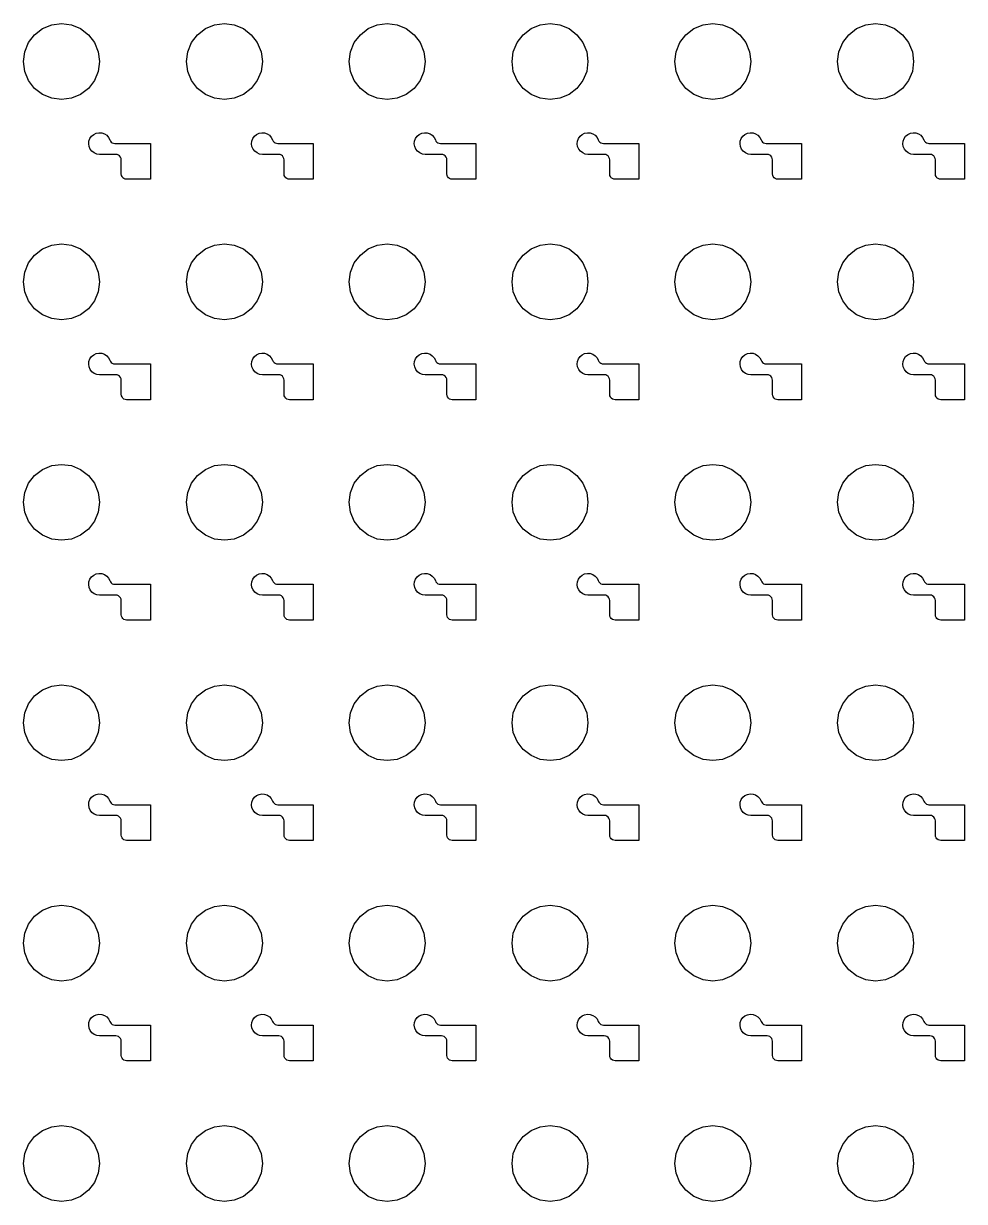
# Model space of a CAD drawing. Extents: x 11 to 212, y 11 to 212.
# Drawn here: x 122.26 to 132.46, y 97.89 to 110.65 of the extents above; entities that cross this region are included whole.
import ezdxf

# ---------------------------------------------------------------- set-up
doc = ezdxf.new("R2010")
doc.units = 0
doc.layers.add('C3', color=7, linetype='continuous')

msp = doc.modelspace()

# ---------------------------------------------------------------- linework, layer by layer
at = {"layer": 'C3'}
for points in [[(123.082, 110.241), (123.068, 110.135), (123.027, 110.035), (122.962, 109.95), (122.876, 109.885), (122.777, 109.843), (122.671, 109.829), (122.564, 109.843), (122.465, 109.885), (122.379, 109.95), (122.314, 110.035), (122.273, 110.135), (122.259, 110.241), (122.273, 110.348), (122.314, 110.447), (122.379, 110.532), (122.465, 110.598), (122.564, 110.639), (122.671, 110.653), (122.777, 110.639), (122.876, 110.598), (122.962, 110.532), (123.027, 110.447), (123.068, 110.348)], [(124.847, 110.241), (124.833, 110.135), (124.792, 110.035), (124.726, 109.95), (124.641, 109.885), (124.542, 109.843), (124.435, 109.829), (124.329, 109.843), (124.229, 109.885), (124.144, 109.95), (124.079, 110.035), (124.038, 110.135), (124.024, 110.241), (124.038, 110.348), (124.079, 110.447), (124.144, 110.532), (124.229, 110.598), (124.329, 110.639), (124.435, 110.653), (124.542, 110.639), (124.641, 110.598), (124.726, 110.532), (124.792, 110.447), (124.833, 110.348)], [(126.612, 110.241), (126.598, 110.135), (126.557, 110.035), (126.491, 109.95), (126.406, 109.885), (126.307, 109.843), (126.2, 109.829), (126.093, 109.843), (125.994, 109.885), (125.909, 109.95), (125.843, 110.035), (125.802, 110.135), (125.788, 110.241), (125.802, 110.348), (125.843, 110.447), (125.909, 110.532), (125.994, 110.598), (126.093, 110.639), (126.2, 110.653), (126.307, 110.639), (126.406, 110.598), (126.491, 110.532), (126.557, 110.447), (126.598, 110.348)], [(128.376, 110.241), (128.362, 110.135), (128.321, 110.035), (128.256, 109.95), (128.171, 109.885), (128.071, 109.843), (127.965, 109.829), (127.858, 109.843), (127.759, 109.885), (127.674, 109.95), (127.608, 110.035), (127.567, 110.135), (127.553, 110.241), (127.567, 110.348), (127.608, 110.447), (127.674, 110.532), (127.759, 110.598), (127.858, 110.639), (127.965, 110.653), (128.071, 110.639), (128.171, 110.598), (128.256, 110.532), (128.321, 110.447), (128.362, 110.348)], [(130.141, 110.241), (130.127, 110.135), (130.086, 110.035), (130.021, 109.95), (129.935, 109.885), (129.836, 109.843), (129.729, 109.829), (129.623, 109.843), (129.524, 109.885), (129.438, 109.95), (129.373, 110.035), (129.332, 110.135), (129.318, 110.241), (129.332, 110.348), (129.373, 110.447), (129.438, 110.532), (129.524, 110.598), (129.623, 110.639), (129.729, 110.653), (129.836, 110.639), (129.935, 110.598), (130.021, 110.532), (130.086, 110.447), (130.127, 110.348)], [(131.906, 110.241), (131.892, 110.135), (131.851, 110.035), (131.785, 109.95), (131.7, 109.885), (131.601, 109.843), (131.494, 109.829), (131.388, 109.843), (131.288, 109.885), (131.203, 109.95), (131.138, 110.035), (131.096, 110.135), (131.082, 110.241), (131.096, 110.348), (131.138, 110.447), (131.203, 110.532), (131.288, 110.598), (131.388, 110.639), (131.494, 110.653), (131.601, 110.639), (131.7, 110.598), (131.785, 110.532), (131.851, 110.447), (131.892, 110.348)], [(123.376, 108.965), (123.361, 108.967), (123.347, 108.973), (123.335, 108.982), (123.326, 108.994), (123.32, 109.008), (123.318, 109.024), (123.318, 109.176), (123.316, 109.192), (123.31, 109.206), (123.3, 109.218), (123.288, 109.227), (123.274, 109.233), (123.259, 109.235), (123.082, 109.235), (123.052, 109.239), (123.024, 109.251), (123, 109.269), (122.982, 109.292), (122.969, 109.32), (122.965, 109.35), (122.968, 109.38), (122.978, 109.408), (122.996, 109.433), (123.019, 109.452), (123.046, 109.465), (123.076, 109.47), (123.106, 109.468), (123.135, 109.458), (123.16, 109.442), (123.18, 109.419), (123.193, 109.392), (123.2, 109.379), (123.209, 109.368), (123.221, 109.36), (123.234, 109.355), (123.249, 109.353), (123.633, 109.353), (123.633, 108.965)], [(125.141, 108.965), (125.126, 108.967), (125.112, 108.973), (125.1, 108.982), (125.09, 108.994), (125.084, 109.008), (125.082, 109.024), (125.082, 109.176), (125.08, 109.192), (125.074, 109.206), (125.065, 109.218), (125.053, 109.227), (125.039, 109.233), (125.024, 109.235), (124.847, 109.235), (124.817, 109.239), (124.789, 109.251), (124.765, 109.269), (124.746, 109.292), (124.734, 109.32), (124.729, 109.35), (124.733, 109.38), (124.743, 109.408), (124.761, 109.433), (124.784, 109.452), (124.811, 109.465), (124.841, 109.47), (124.871, 109.468), (124.899, 109.458), (124.924, 109.442), (124.944, 109.419), (124.958, 109.392), (124.964, 109.379), (124.974, 109.368), (124.986, 109.36), (124.999, 109.355), (125.013, 109.353), (125.398, 109.353), (125.398, 108.965)], [(126.906, 108.965), (126.891, 108.967), (126.876, 108.973), (126.864, 108.982), (126.855, 108.994), (126.849, 109.008), (126.847, 109.024), (126.847, 109.176), (126.845, 109.192), (126.839, 109.206), (126.83, 109.218), (126.818, 109.227), (126.803, 109.233), (126.788, 109.235), (126.612, 109.235), (126.582, 109.239), (126.554, 109.251), (126.53, 109.269), (126.511, 109.292), (126.499, 109.32), (126.494, 109.35), (126.497, 109.38), (126.508, 109.408), (126.525, 109.433), (126.548, 109.452), (126.576, 109.465), (126.605, 109.47), (126.635, 109.468), (126.664, 109.458), (126.689, 109.442), (126.709, 109.419), (126.723, 109.392), (126.729, 109.379), (126.739, 109.368), (126.75, 109.36), (126.764, 109.355), (126.778, 109.353), (127.162, 109.353), (127.162, 108.965)], [(128.671, 108.965), (128.655, 108.967), (128.641, 108.973), (128.629, 108.982), (128.62, 108.994), (128.614, 109.008), (128.612, 109.024), (128.612, 109.176), (128.61, 109.192), (128.604, 109.206), (128.595, 109.218), (128.582, 109.227), (128.568, 109.233), (128.553, 109.235), (128.376, 109.235), (128.347, 109.239), (128.319, 109.251), (128.294, 109.269), (128.276, 109.292), (128.264, 109.32), (128.259, 109.35), (128.262, 109.38), (128.272, 109.408), (128.29, 109.433), (128.313, 109.452), (128.34, 109.465), (128.37, 109.47), (128.4, 109.468), (128.429, 109.458), (128.454, 109.442), (128.474, 109.419), (128.487, 109.392), (128.494, 109.379), (128.503, 109.368), (128.515, 109.36), (128.529, 109.355), (128.543, 109.353), (128.927, 109.353), (128.927, 108.965)], [(130.435, 108.965), (130.42, 108.967), (130.406, 108.973), (130.394, 108.982), (130.384, 108.994), (130.378, 109.008), (130.376, 109.024), (130.376, 109.176), (130.374, 109.192), (130.369, 109.206), (130.359, 109.218), (130.347, 109.227), (130.333, 109.233), (130.318, 109.235), (130.141, 109.235), (130.111, 109.239), (130.083, 109.251), (130.059, 109.269), (130.04, 109.292), (130.028, 109.32), (130.024, 109.35), (130.027, 109.38), (130.037, 109.408), (130.055, 109.433), (130.078, 109.452), (130.105, 109.465), (130.135, 109.47), (130.165, 109.468), (130.193, 109.458), (130.218, 109.442), (130.238, 109.419), (130.252, 109.392), (130.259, 109.379), (130.268, 109.368), (130.28, 109.36), (130.293, 109.355), (130.308, 109.353), (130.692, 109.353), (130.692, 108.965)], [(132.2, 108.965), (132.185, 108.967), (132.171, 108.973), (132.158, 108.982), (132.149, 108.994), (132.143, 109.008), (132.141, 109.024), (132.141, 109.176), (132.139, 109.192), (132.133, 109.206), (132.124, 109.218), (132.112, 109.227), (132.098, 109.233), (132.082, 109.235), (131.906, 109.235), (131.876, 109.239), (131.848, 109.251), (131.824, 109.269), (131.805, 109.292), (131.793, 109.32), (131.788, 109.35), (131.791, 109.38), (131.802, 109.408), (131.819, 109.433), (131.842, 109.452), (131.87, 109.465), (131.899, 109.47), (131.93, 109.468), (131.958, 109.458), (131.983, 109.442), (132.003, 109.419), (132.017, 109.392), (132.023, 109.379), (132.033, 109.368), (132.044, 109.36), (132.058, 109.355), (132.072, 109.353), (132.456, 109.353), (132.456, 108.965)], [(123.082, 107.853), (123.068, 107.746), (123.027, 107.647), (122.962, 107.562), (122.876, 107.496), (122.777, 107.455), (122.671, 107.441), (122.564, 107.455), (122.465, 107.496), (122.379, 107.562), (122.314, 107.647), (122.273, 107.746), (122.259, 107.853), (122.273, 107.96), (122.314, 108.059), (122.379, 108.144), (122.465, 108.21), (122.564, 108.251), (122.671, 108.265), (122.777, 108.251), (122.876, 108.21), (122.962, 108.144), (123.027, 108.059), (123.068, 107.96)], [(124.847, 107.853), (124.833, 107.746), (124.792, 107.647), (124.726, 107.562), (124.641, 107.496), (124.542, 107.455), (124.435, 107.441), (124.329, 107.455), (124.229, 107.496), (124.144, 107.562), (124.079, 107.647), (124.038, 107.746), (124.024, 107.853), (124.038, 107.96), (124.079, 108.059), (124.144, 108.144), (124.229, 108.21), (124.329, 108.251), (124.435, 108.265), (124.542, 108.251), (124.641, 108.21), (124.726, 108.144), (124.792, 108.059), (124.833, 107.96)], [(126.612, 107.853), (126.598, 107.746), (126.557, 107.647), (126.491, 107.562), (126.406, 107.496), (126.307, 107.455), (126.2, 107.441), (126.093, 107.455), (125.994, 107.496), (125.909, 107.562), (125.843, 107.647), (125.802, 107.746), (125.788, 107.853), (125.802, 107.96), (125.843, 108.059), (125.909, 108.144), (125.994, 108.21), (126.093, 108.251), (126.2, 108.265), (126.307, 108.251), (126.406, 108.21), (126.491, 108.144), (126.557, 108.059), (126.598, 107.96)], [(128.376, 107.853), (128.362, 107.746), (128.321, 107.647), (128.256, 107.562), (128.171, 107.496), (128.071, 107.455), (127.965, 107.441), (127.858, 107.455), (127.759, 107.496), (127.674, 107.562), (127.608, 107.647), (127.567, 107.746), (127.553, 107.853), (127.567, 107.96), (127.608, 108.059), (127.674, 108.144), (127.759, 108.21), (127.858, 108.251), (127.965, 108.265), (128.071, 108.251), (128.171, 108.21), (128.256, 108.144), (128.321, 108.059), (128.362, 107.96)], [(130.141, 107.853), (130.127, 107.746), (130.086, 107.647), (130.021, 107.562), (129.935, 107.496), (129.836, 107.455), (129.729, 107.441), (129.623, 107.455), (129.524, 107.496), (129.438, 107.562), (129.373, 107.647), (129.332, 107.746), (129.318, 107.853), (129.332, 107.96), (129.373, 108.059), (129.438, 108.144), (129.524, 108.21), (129.623, 108.251), (129.729, 108.265), (129.836, 108.251), (129.935, 108.21), (130.021, 108.144), (130.086, 108.059), (130.127, 107.96)], [(131.906, 107.853), (131.892, 107.746), (131.851, 107.647), (131.785, 107.562), (131.7, 107.496), (131.601, 107.455), (131.494, 107.441), (131.388, 107.455), (131.288, 107.496), (131.203, 107.562), (131.138, 107.647), (131.096, 107.746), (131.082, 107.853), (131.096, 107.96), (131.138, 108.059), (131.203, 108.144), (131.288, 108.21), (131.388, 108.251), (131.494, 108.265), (131.601, 108.251), (131.7, 108.21), (131.785, 108.144), (131.851, 108.059), (131.892, 107.96)], [(123.376, 106.576), (123.361, 106.578), (123.347, 106.584), (123.335, 106.594), (123.326, 106.606), (123.32, 106.62), (123.318, 106.635), (123.318, 106.788), (123.316, 106.803), (123.31, 106.818), (123.3, 106.83), (123.288, 106.839), (123.274, 106.845), (123.259, 106.847), (123.082, 106.847), (123.052, 106.851), (123.024, 106.862), (123, 106.88), (122.982, 106.904), (122.969, 106.932), (122.965, 106.961), (122.968, 106.991), (122.978, 107.02), (122.996, 107.044), (123.019, 107.064), (123.046, 107.077), (123.076, 107.082), (123.106, 107.08), (123.135, 107.07), (123.16, 107.053), (123.18, 107.031), (123.193, 107.004), (123.2, 106.991), (123.209, 106.98), (123.221, 106.972), (123.234, 106.966), (123.249, 106.965), (123.633, 106.965), (123.633, 106.576)], [(125.141, 106.576), (125.126, 106.578), (125.112, 106.584), (125.1, 106.594), (125.09, 106.606), (125.084, 106.62), (125.082, 106.635), (125.082, 106.788), (125.08, 106.803), (125.074, 106.818), (125.065, 106.83), (125.053, 106.839), (125.039, 106.845), (125.024, 106.847), (124.847, 106.847), (124.817, 106.851), (124.789, 106.862), (124.765, 106.88), (124.746, 106.904), (124.734, 106.932), (124.729, 106.961), (124.733, 106.991), (124.743, 107.02), (124.761, 107.044), (124.784, 107.064), (124.811, 107.077), (124.841, 107.082), (124.871, 107.08), (124.899, 107.07), (124.924, 107.053), (124.944, 107.031), (124.958, 107.004), (124.964, 106.991), (124.974, 106.98), (124.986, 106.972), (124.999, 106.966), (125.013, 106.965), (125.398, 106.965), (125.398, 106.576)], [(126.906, 106.576), (126.891, 106.578), (126.876, 106.584), (126.864, 106.594), (126.855, 106.606), (126.849, 106.62), (126.847, 106.635), (126.847, 106.788), (126.845, 106.803), (126.839, 106.818), (126.83, 106.83), (126.818, 106.839), (126.803, 106.845), (126.788, 106.847), (126.612, 106.847), (126.582, 106.851), (126.554, 106.862), (126.53, 106.88), (126.511, 106.904), (126.499, 106.932), (126.494, 106.961), (126.497, 106.991), (126.508, 107.02), (126.525, 107.044), (126.548, 107.064), (126.576, 107.077), (126.605, 107.082), (126.635, 107.08), (126.664, 107.07), (126.689, 107.053), (126.709, 107.031), (126.723, 107.004), (126.729, 106.991), (126.739, 106.98), (126.75, 106.972), (126.764, 106.966), (126.778, 106.965), (127.162, 106.965), (127.162, 106.576)], [(128.671, 106.576), (128.655, 106.578), (128.641, 106.584), (128.629, 106.594), (128.62, 106.606), (128.614, 106.62), (128.612, 106.635), (128.612, 106.788), (128.61, 106.803), (128.604, 106.818), (128.595, 106.83), (128.582, 106.839), (128.568, 106.845), (128.553, 106.847), (128.376, 106.847), (128.347, 106.851), (128.319, 106.862), (128.294, 106.88), (128.276, 106.904), (128.264, 106.932), (128.259, 106.961), (128.262, 106.991), (128.272, 107.02), (128.29, 107.044), (128.313, 107.064), (128.34, 107.077), (128.37, 107.082), (128.4, 107.08), (128.429, 107.07), (128.454, 107.053), (128.474, 107.031), (128.487, 107.004), (128.494, 106.991), (128.503, 106.98), (128.515, 106.972), (128.529, 106.966), (128.543, 106.965), (128.927, 106.965), (128.927, 106.576)], [(130.435, 106.576), (130.42, 106.578), (130.406, 106.584), (130.394, 106.594), (130.384, 106.606), (130.378, 106.62), (130.376, 106.635), (130.376, 106.788), (130.374, 106.803), (130.369, 106.818), (130.359, 106.83), (130.347, 106.839), (130.333, 106.845), (130.318, 106.847), (130.141, 106.847), (130.111, 106.851), (130.083, 106.862), (130.059, 106.88), (130.04, 106.904), (130.028, 106.932), (130.024, 106.961), (130.027, 106.991), (130.037, 107.02), (130.055, 107.044), (130.078, 107.064), (130.105, 107.077), (130.135, 107.082), (130.165, 107.08), (130.193, 107.07), (130.218, 107.053), (130.238, 107.031), (130.252, 107.004), (130.259, 106.991), (130.268, 106.98), (130.28, 106.972), (130.293, 106.966), (130.308, 106.965), (130.692, 106.965), (130.692, 106.576)], [(132.2, 106.576), (132.185, 106.578), (132.171, 106.584), (132.158, 106.594), (132.149, 106.606), (132.143, 106.62), (132.141, 106.635), (132.141, 106.788), (132.139, 106.803), (132.133, 106.818), (132.124, 106.83), (132.112, 106.839), (132.098, 106.845), (132.082, 106.847), (131.906, 106.847), (131.876, 106.851), (131.848, 106.862), (131.824, 106.88), (131.805, 106.904), (131.793, 106.932), (131.788, 106.961), (131.791, 106.991), (131.802, 107.02), (131.819, 107.044), (131.842, 107.064), (131.87, 107.077), (131.899, 107.082), (131.93, 107.08), (131.958, 107.07), (131.983, 107.053), (132.003, 107.031), (132.017, 107.004), (132.023, 106.991), (132.033, 106.98), (132.044, 106.972), (132.058, 106.966), (132.072, 106.965), (132.456, 106.965), (132.456, 106.576)], [(123.082, 105.465), (123.068, 105.358), (123.027, 105.259), (122.962, 105.174), (122.876, 105.108), (122.777, 105.067), (122.671, 105.053), (122.564, 105.067), (122.465, 105.108), (122.379, 105.174), (122.314, 105.259), (122.273, 105.358), (122.259, 105.465), (122.273, 105.571), (122.314, 105.671), (122.379, 105.756), (122.465, 105.821), (122.564, 105.862), (122.671, 105.876), (122.777, 105.862), (122.876, 105.821), (122.962, 105.756), (123.027, 105.671), (123.068, 105.571)], [(124.847, 105.465), (124.833, 105.358), (124.792, 105.259), (124.726, 105.174), (124.641, 105.108), (124.542, 105.067), (124.435, 105.053), (124.329, 105.067), (124.229, 105.108), (124.144, 105.174), (124.079, 105.259), (124.038, 105.358), (124.024, 105.465), (124.038, 105.571), (124.079, 105.671), (124.144, 105.756), (124.229, 105.821), (124.329, 105.862), (124.435, 105.876), (124.542, 105.862), (124.641, 105.821), (124.726, 105.756), (124.792, 105.671), (124.833, 105.571)], [(126.612, 105.465), (126.598, 105.358), (126.557, 105.259), (126.491, 105.174), (126.406, 105.108), (126.307, 105.067), (126.2, 105.053), (126.093, 105.067), (125.994, 105.108), (125.909, 105.174), (125.843, 105.259), (125.802, 105.358), (125.788, 105.465), (125.802, 105.571), (125.843, 105.671), (125.909, 105.756), (125.994, 105.821), (126.093, 105.862), (126.2, 105.876), (126.307, 105.862), (126.406, 105.821), (126.491, 105.756), (126.557, 105.671), (126.598, 105.571)], [(128.376, 105.465), (128.362, 105.358), (128.321, 105.259), (128.256, 105.174), (128.171, 105.108), (128.071, 105.067), (127.965, 105.053), (127.858, 105.067), (127.759, 105.108), (127.674, 105.174), (127.608, 105.259), (127.567, 105.358), (127.553, 105.465), (127.567, 105.571), (127.608, 105.671), (127.674, 105.756), (127.759, 105.821), (127.858, 105.862), (127.965, 105.876), (128.071, 105.862), (128.171, 105.821), (128.256, 105.756), (128.321, 105.671), (128.362, 105.571)], [(130.141, 105.465), (130.127, 105.358), (130.086, 105.259), (130.021, 105.174), (129.935, 105.108), (129.836, 105.067), (129.729, 105.053), (129.623, 105.067), (129.524, 105.108), (129.438, 105.174), (129.373, 105.259), (129.332, 105.358), (129.318, 105.465), (129.332, 105.571), (129.373, 105.671), (129.438, 105.756), (129.524, 105.821), (129.623, 105.862), (129.729, 105.876), (129.836, 105.862), (129.935, 105.821), (130.021, 105.756), (130.086, 105.671), (130.127, 105.571)], [(131.906, 105.465), (131.892, 105.358), (131.851, 105.259), (131.785, 105.174), (131.7, 105.108), (131.601, 105.067), (131.494, 105.053), (131.388, 105.067), (131.288, 105.108), (131.203, 105.174), (131.138, 105.259), (131.096, 105.358), (131.082, 105.465), (131.096, 105.571), (131.138, 105.671), (131.203, 105.756), (131.288, 105.821), (131.388, 105.862), (131.494, 105.876), (131.601, 105.862), (131.7, 105.821), (131.785, 105.756), (131.851, 105.671), (131.892, 105.571)], [(123.376, 104.188), (123.361, 104.19), (123.347, 104.196), (123.335, 104.205), (123.326, 104.218), (123.32, 104.232), (123.318, 104.247), (123.318, 104.4), (123.316, 104.415), (123.31, 104.429), (123.3, 104.442), (123.288, 104.451), (123.274, 104.457), (123.259, 104.459), (123.082, 104.459), (123.052, 104.463), (123.024, 104.474), (123, 104.492), (122.982, 104.516), (122.969, 104.543), (122.965, 104.573), (122.968, 104.603), (122.978, 104.632), (122.996, 104.656), (123.019, 104.676), (123.046, 104.688), (123.076, 104.694), (123.106, 104.692), (123.135, 104.682), (123.16, 104.665), (123.18, 104.643), (123.193, 104.616), (123.2, 104.603), (123.209, 104.592), (123.221, 104.583), (123.234, 104.578), (123.249, 104.576), (123.633, 104.576), (123.633, 104.188)], [(125.141, 104.188), (125.126, 104.19), (125.112, 104.196), (125.1, 104.205), (125.09, 104.218), (125.084, 104.232), (125.082, 104.247), (125.082, 104.4), (125.08, 104.415), (125.074, 104.429), (125.065, 104.442), (125.053, 104.451), (125.039, 104.457), (125.024, 104.459), (124.847, 104.459), (124.817, 104.463), (124.789, 104.474), (124.765, 104.492), (124.746, 104.516), (124.734, 104.543), (124.729, 104.573), (124.733, 104.603), (124.743, 104.632), (124.761, 104.656), (124.784, 104.676), (124.811, 104.688), (124.841, 104.694), (124.871, 104.692), (124.899, 104.682), (124.924, 104.665), (124.944, 104.643), (124.958, 104.616), (124.964, 104.603), (124.974, 104.592), (124.986, 104.583), (124.999, 104.578), (125.013, 104.576), (125.398, 104.576), (125.398, 104.188)], [(126.906, 104.188), (126.891, 104.19), (126.876, 104.196), (126.864, 104.205), (126.855, 104.218), (126.849, 104.232), (126.847, 104.247), (126.847, 104.4), (126.845, 104.415), (126.839, 104.429), (126.83, 104.442), (126.818, 104.451), (126.803, 104.457), (126.788, 104.459), (126.612, 104.459), (126.582, 104.463), (126.554, 104.474), (126.53, 104.492), (126.511, 104.516), (126.499, 104.543), (126.494, 104.573), (126.497, 104.603), (126.508, 104.632), (126.525, 104.656), (126.548, 104.676), (126.576, 104.688), (126.605, 104.694), (126.635, 104.692), (126.664, 104.682), (126.689, 104.665), (126.709, 104.643), (126.723, 104.616), (126.729, 104.603), (126.739, 104.592), (126.75, 104.583), (126.764, 104.578), (126.778, 104.576), (127.162, 104.576), (127.162, 104.188)], [(128.671, 104.188), (128.655, 104.19), (128.641, 104.196), (128.629, 104.205), (128.62, 104.218), (128.614, 104.232), (128.612, 104.247), (128.612, 104.4), (128.61, 104.415), (128.604, 104.429), (128.595, 104.442), (128.582, 104.451), (128.568, 104.457), (128.553, 104.459), (128.376, 104.459), (128.347, 104.463), (128.319, 104.474), (128.294, 104.492), (128.276, 104.516), (128.264, 104.543), (128.259, 104.573), (128.262, 104.603), (128.272, 104.632), (128.29, 104.656), (128.313, 104.676), (128.34, 104.688), (128.37, 104.694), (128.4, 104.692), (128.429, 104.682), (128.454, 104.665), (128.474, 104.643), (128.487, 104.616), (128.494, 104.603), (128.503, 104.592), (128.515, 104.583), (128.529, 104.578), (128.543, 104.576), (128.927, 104.576), (128.927, 104.188)], [(130.435, 104.188), (130.42, 104.19), (130.406, 104.196), (130.394, 104.205), (130.384, 104.218), (130.378, 104.232), (130.376, 104.247), (130.376, 104.4), (130.374, 104.415), (130.369, 104.429), (130.359, 104.442), (130.347, 104.451), (130.333, 104.457), (130.318, 104.459), (130.141, 104.459), (130.111, 104.463), (130.083, 104.474), (130.059, 104.492), (130.04, 104.516), (130.028, 104.543), (130.024, 104.573), (130.027, 104.603), (130.037, 104.632), (130.055, 104.656), (130.078, 104.676), (130.105, 104.688), (130.135, 104.694), (130.165, 104.692), (130.193, 104.682), (130.218, 104.665), (130.238, 104.643), (130.252, 104.616), (130.259, 104.603), (130.268, 104.592), (130.28, 104.583), (130.293, 104.578), (130.308, 104.576), (130.692, 104.576), (130.692, 104.188)], [(132.2, 104.188), (132.185, 104.19), (132.171, 104.196), (132.158, 104.205), (132.149, 104.218), (132.143, 104.232), (132.141, 104.247), (132.141, 104.4), (132.139, 104.415), (132.133, 104.429), (132.124, 104.442), (132.112, 104.451), (132.098, 104.457), (132.082, 104.459), (131.906, 104.459), (131.876, 104.463), (131.848, 104.474), (131.824, 104.492), (131.805, 104.516), (131.793, 104.543), (131.788, 104.573), (131.791, 104.603), (131.802, 104.632), (131.819, 104.656), (131.842, 104.676), (131.87, 104.688), (131.899, 104.694), (131.93, 104.692), (131.958, 104.682), (131.983, 104.665), (132.003, 104.643), (132.017, 104.616), (132.023, 104.603), (132.033, 104.592), (132.044, 104.583), (132.058, 104.578), (132.072, 104.576), (132.456, 104.576), (132.456, 104.188)], [(123.082, 103.076), (123.068, 102.97), (123.027, 102.871), (122.962, 102.785), (122.876, 102.72), (122.777, 102.679), (122.671, 102.665), (122.564, 102.679), (122.465, 102.72), (122.379, 102.785), (122.314, 102.871), (122.273, 102.97), (122.259, 103.076), (122.273, 103.183), (122.314, 103.282), (122.379, 103.368), (122.465, 103.433), (122.564, 103.474), (122.671, 103.488), (122.777, 103.474), (122.876, 103.433), (122.962, 103.368), (123.027, 103.282), (123.068, 103.183)], [(124.847, 103.076), (124.833, 102.97), (124.792, 102.871), (124.726, 102.785), (124.641, 102.72), (124.542, 102.679), (124.435, 102.665), (124.329, 102.679), (124.229, 102.72), (124.144, 102.785), (124.079, 102.871), (124.038, 102.97), (124.024, 103.076), (124.038, 103.183), (124.079, 103.282), (124.144, 103.368), (124.229, 103.433), (124.329, 103.474), (124.435, 103.488), (124.542, 103.474), (124.641, 103.433), (124.726, 103.368), (124.792, 103.282), (124.833, 103.183)], [(126.612, 103.076), (126.598, 102.97), (126.557, 102.871), (126.491, 102.785), (126.406, 102.72), (126.307, 102.679), (126.2, 102.665), (126.093, 102.679), (125.994, 102.72), (125.909, 102.785), (125.843, 102.871), (125.802, 102.97), (125.788, 103.076), (125.802, 103.183), (125.843, 103.282), (125.909, 103.368), (125.994, 103.433), (126.093, 103.474), (126.2, 103.488), (126.307, 103.474), (126.406, 103.433), (126.491, 103.368), (126.557, 103.282), (126.598, 103.183)], [(128.376, 103.076), (128.362, 102.97), (128.321, 102.871), (128.256, 102.785), (128.171, 102.72), (128.071, 102.679), (127.965, 102.665), (127.858, 102.679), (127.759, 102.72), (127.674, 102.785), (127.608, 102.871), (127.567, 102.97), (127.553, 103.076), (127.567, 103.183), (127.608, 103.282), (127.674, 103.368), (127.759, 103.433), (127.858, 103.474), (127.965, 103.488), (128.071, 103.474), (128.171, 103.433), (128.256, 103.368), (128.321, 103.282), (128.362, 103.183)], [(130.141, 103.076), (130.127, 102.97), (130.086, 102.871), (130.021, 102.785), (129.935, 102.72), (129.836, 102.679), (129.729, 102.665), (129.623, 102.679), (129.524, 102.72), (129.438, 102.785), (129.373, 102.871), (129.332, 102.97), (129.318, 103.076), (129.332, 103.183), (129.373, 103.282), (129.438, 103.368), (129.524, 103.433), (129.623, 103.474), (129.729, 103.488), (129.836, 103.474), (129.935, 103.433), (130.021, 103.368), (130.086, 103.282), (130.127, 103.183)], [(131.906, 103.076), (131.892, 102.97), (131.851, 102.871), (131.785, 102.785), (131.7, 102.72), (131.601, 102.679), (131.494, 102.665), (131.388, 102.679), (131.288, 102.72), (131.203, 102.785), (131.138, 102.871), (131.096, 102.97), (131.082, 103.076), (131.096, 103.183), (131.138, 103.282), (131.203, 103.368), (131.288, 103.433), (131.388, 103.474), (131.494, 103.488), (131.601, 103.474), (131.7, 103.433), (131.785, 103.368), (131.851, 103.282), (131.892, 103.183)], [(123.376, 101.8), (123.361, 101.802), (123.347, 101.808), (123.335, 101.817), (123.326, 101.829), (123.32, 101.844), (123.318, 101.859), (123.318, 102.012), (123.316, 102.027), (123.31, 102.041), (123.3, 102.053), (123.288, 102.063), (123.274, 102.069), (123.259, 102.071), (123.082, 102.071), (123.052, 102.074), (123.024, 102.086), (123, 102.104), (122.982, 102.128), (122.969, 102.155), (122.965, 102.185), (122.968, 102.215), (122.978, 102.243), (122.996, 102.268), (123.019, 102.287), (123.046, 102.3), (123.076, 102.306), (123.106, 102.303), (123.135, 102.294), (123.16, 102.277), (123.18, 102.254), (123.193, 102.227), (123.2, 102.215), (123.209, 102.204), (123.221, 102.195), (123.234, 102.19), (123.249, 102.188), (123.633, 102.188), (123.633, 101.8)], [(125.141, 101.8), (125.126, 101.802), (125.112, 101.808), (125.1, 101.817), (125.09, 101.829), (125.084, 101.844), (125.082, 101.859), (125.082, 102.012), (125.08, 102.027), (125.074, 102.041), (125.065, 102.053), (125.053, 102.063), (125.039, 102.069), (125.024, 102.071), (124.847, 102.071), (124.817, 102.074), (124.789, 102.086), (124.765, 102.104), (124.746, 102.128), (124.734, 102.155), (124.729, 102.185), (124.733, 102.215), (124.743, 102.243), (124.761, 102.268), (124.784, 102.287), (124.811, 102.3), (124.841, 102.306), (124.871, 102.303), (124.899, 102.294), (124.924, 102.277), (124.944, 102.254), (124.958, 102.227), (124.964, 102.215), (124.974, 102.204), (124.986, 102.195), (124.999, 102.19), (125.013, 102.188), (125.398, 102.188), (125.398, 101.8)], [(126.906, 101.8), (126.891, 101.802), (126.876, 101.808), (126.864, 101.817), (126.855, 101.829), (126.849, 101.844), (126.847, 101.859), (126.847, 102.012), (126.845, 102.027), (126.839, 102.041), (126.83, 102.053), (126.818, 102.063), (126.803, 102.069), (126.788, 102.071), (126.612, 102.071), (126.582, 102.074), (126.554, 102.086), (126.53, 102.104), (126.511, 102.128), (126.499, 102.155), (126.494, 102.185), (126.497, 102.215), (126.508, 102.243), (126.525, 102.268), (126.548, 102.287), (126.576, 102.3), (126.605, 102.306), (126.635, 102.303), (126.664, 102.294), (126.689, 102.277), (126.709, 102.254), (126.723, 102.227), (126.729, 102.215), (126.739, 102.204), (126.75, 102.195), (126.764, 102.19), (126.778, 102.188), (127.162, 102.188), (127.162, 101.8)], [(128.671, 101.8), (128.655, 101.802), (128.641, 101.808), (128.629, 101.817), (128.62, 101.829), (128.614, 101.844), (128.612, 101.859), (128.612, 102.012), (128.61, 102.027), (128.604, 102.041), (128.595, 102.053), (128.582, 102.063), (128.568, 102.069), (128.553, 102.071), (128.376, 102.071), (128.347, 102.074), (128.319, 102.086), (128.294, 102.104), (128.276, 102.128), (128.264, 102.155), (128.259, 102.185), (128.262, 102.215), (128.272, 102.243), (128.29, 102.268), (128.313, 102.287), (128.34, 102.3), (128.37, 102.306), (128.4, 102.303), (128.429, 102.294), (128.454, 102.277), (128.474, 102.254), (128.487, 102.227), (128.494, 102.215), (128.503, 102.204), (128.515, 102.195), (128.529, 102.19), (128.543, 102.188), (128.927, 102.188), (128.927, 101.8)], [(130.435, 101.8), (130.42, 101.802), (130.406, 101.808), (130.394, 101.817), (130.384, 101.829), (130.378, 101.844), (130.376, 101.859), (130.376, 102.012), (130.374, 102.027), (130.369, 102.041), (130.359, 102.053), (130.347, 102.063), (130.333, 102.069), (130.318, 102.071), (130.141, 102.071), (130.111, 102.074), (130.083, 102.086), (130.059, 102.104), (130.04, 102.128), (130.028, 102.155), (130.024, 102.185), (130.027, 102.215), (130.037, 102.243), (130.055, 102.268), (130.078, 102.287), (130.105, 102.3), (130.135, 102.306), (130.165, 102.303), (130.193, 102.294), (130.218, 102.277), (130.238, 102.254), (130.252, 102.227), (130.259, 102.215), (130.268, 102.204), (130.28, 102.195), (130.293, 102.19), (130.308, 102.188), (130.692, 102.188), (130.692, 101.8)], [(132.2, 101.8), (132.185, 101.802), (132.171, 101.808), (132.158, 101.817), (132.149, 101.829), (132.143, 101.844), (132.141, 101.859), (132.141, 102.012), (132.139, 102.027), (132.133, 102.041), (132.124, 102.053), (132.112, 102.063), (132.098, 102.069), (132.082, 102.071), (131.906, 102.071), (131.876, 102.074), (131.848, 102.086), (131.824, 102.104), (131.805, 102.128), (131.793, 102.155), (131.788, 102.185), (131.791, 102.215), (131.802, 102.243), (131.819, 102.268), (131.842, 102.287), (131.87, 102.3), (131.899, 102.306), (131.93, 102.303), (131.958, 102.294), (131.983, 102.277), (132.003, 102.254), (132.017, 102.227), (132.023, 102.215), (132.033, 102.204), (132.044, 102.195), (132.058, 102.19), (132.072, 102.188), (132.456, 102.188), (132.456, 101.8)], [(123.082, 100.688), (123.068, 100.582), (123.027, 100.482), (122.962, 100.397), (122.876, 100.332), (122.777, 100.291), (122.671, 100.276), (122.564, 100.291), (122.465, 100.332), (122.379, 100.397), (122.314, 100.482), (122.273, 100.582), (122.259, 100.688), (122.273, 100.795), (122.314, 100.894), (122.379, 100.979), (122.465, 101.045), (122.564, 101.086), (122.671, 101.1), (122.777, 101.086), (122.876, 101.045), (122.962, 100.979), (123.027, 100.894), (123.068, 100.795)], [(124.847, 100.688), (124.833, 100.582), (124.792, 100.482), (124.726, 100.397), (124.641, 100.332), (124.542, 100.291), (124.435, 100.276), (124.329, 100.291), (124.229, 100.332), (124.144, 100.397), (124.079, 100.482), (124.038, 100.582), (124.024, 100.688), (124.038, 100.795), (124.079, 100.894), (124.144, 100.979), (124.229, 101.045), (124.329, 101.086), (124.435, 101.1), (124.542, 101.086), (124.641, 101.045), (124.726, 100.979), (124.792, 100.894), (124.833, 100.795)], [(126.612, 100.688), (126.598, 100.582), (126.557, 100.482), (126.491, 100.397), (126.406, 100.332), (126.307, 100.291), (126.2, 100.276), (126.093, 100.291), (125.994, 100.332), (125.909, 100.397), (125.843, 100.482), (125.802, 100.582), (125.788, 100.688), (125.802, 100.795), (125.843, 100.894), (125.909, 100.979), (125.994, 101.045), (126.093, 101.086), (126.2, 101.1), (126.307, 101.086), (126.406, 101.045), (126.491, 100.979), (126.557, 100.894), (126.598, 100.795)], [(128.376, 100.688), (128.362, 100.582), (128.321, 100.482), (128.256, 100.397), (128.171, 100.332), (128.071, 100.291), (127.965, 100.276), (127.858, 100.291), (127.759, 100.332), (127.674, 100.397), (127.608, 100.482), (127.567, 100.582), (127.553, 100.688), (127.567, 100.795), (127.608, 100.894), (127.674, 100.979), (127.759, 101.045), (127.858, 101.086), (127.965, 101.1), (128.071, 101.086), (128.171, 101.045), (128.256, 100.979), (128.321, 100.894), (128.362, 100.795)], [(130.141, 100.688), (130.127, 100.582), (130.086, 100.482), (130.021, 100.397), (129.935, 100.332), (129.836, 100.291), (129.729, 100.276), (129.623, 100.291), (129.524, 100.332), (129.438, 100.397), (129.373, 100.482), (129.332, 100.582), (129.318, 100.688), (129.332, 100.795), (129.373, 100.894), (129.438, 100.979), (129.524, 101.045), (129.623, 101.086), (129.729, 101.1), (129.836, 101.086), (129.935, 101.045), (130.021, 100.979), (130.086, 100.894), (130.127, 100.795)], [(131.906, 100.688), (131.892, 100.582), (131.851, 100.482), (131.785, 100.397), (131.7, 100.332), (131.601, 100.291), (131.494, 100.276), (131.388, 100.291), (131.288, 100.332), (131.203, 100.397), (131.138, 100.482), (131.096, 100.582), (131.082, 100.688), (131.096, 100.795), (131.138, 100.894), (131.203, 100.979), (131.288, 101.045), (131.388, 101.086), (131.494, 101.1), (131.601, 101.086), (131.7, 101.045), (131.785, 100.979), (131.851, 100.894), (131.892, 100.795)], [(123.376, 99.412), (123.361, 99.414), (123.347, 99.42), (123.335, 99.429), (123.326, 99.441), (123.32, 99.455), (123.318, 99.471), (123.318, 99.624), (123.316, 99.639), (123.31, 99.653), (123.3, 99.665), (123.288, 99.674), (123.274, 99.68), (123.259, 99.682), (123.082, 99.682), (123.052, 99.686), (123.024, 99.698), (123, 99.716), (122.982, 99.739), (122.969, 99.767), (122.965, 99.797), (122.968, 99.827), (122.978, 99.855), (122.996, 99.88), (123.019, 99.899), (123.046, 99.912), (123.076, 99.917), (123.106, 99.915), (123.135, 99.905), (123.16, 99.889), (123.18, 99.866), (123.193, 99.839), (123.2, 99.826), (123.209, 99.815), (123.221, 99.807), (123.234, 99.802), (123.249, 99.8), (123.633, 99.8), (123.633, 99.412)], [(125.141, 99.412), (125.126, 99.414), (125.112, 99.42), (125.1, 99.429), (125.09, 99.441), (125.084, 99.455), (125.082, 99.471), (125.082, 99.624), (125.08, 99.639), (125.074, 99.653), (125.065, 99.665), (125.053, 99.674), (125.039, 99.68), (125.024, 99.682), (124.847, 99.682), (124.817, 99.686), (124.789, 99.698), (124.765, 99.716), (124.746, 99.739), (124.734, 99.767), (124.729, 99.797), (124.733, 99.827), (124.743, 99.855), (124.761, 99.88), (124.784, 99.899), (124.811, 99.912), (124.841, 99.917), (124.871, 99.915), (124.899, 99.905), (124.924, 99.889), (124.944, 99.866), (124.958, 99.839), (124.964, 99.826), (124.974, 99.815), (124.986, 99.807), (124.999, 99.802), (125.013, 99.8), (125.398, 99.8), (125.398, 99.412)], [(126.906, 99.412), (126.891, 99.414), (126.876, 99.42), (126.864, 99.429), (126.855, 99.441), (126.849, 99.455), (126.847, 99.471), (126.847, 99.624), (126.845, 99.639), (126.839, 99.653), (126.83, 99.665), (126.818, 99.674), (126.803, 99.68), (126.788, 99.682), (126.612, 99.682), (126.582, 99.686), (126.554, 99.698), (126.53, 99.716), (126.511, 99.739), (126.499, 99.767), (126.494, 99.797), (126.497, 99.827), (126.508, 99.855), (126.525, 99.88), (126.548, 99.899), (126.576, 99.912), (126.605, 99.917), (126.635, 99.915), (126.664, 99.905), (126.689, 99.889), (126.709, 99.866), (126.723, 99.839), (126.729, 99.826), (126.739, 99.815), (126.75, 99.807), (126.764, 99.802), (126.778, 99.8), (127.162, 99.8), (127.162, 99.412)], [(128.671, 99.412), (128.655, 99.414), (128.641, 99.42), (128.629, 99.429), (128.62, 99.441), (128.614, 99.455), (128.612, 99.471), (128.612, 99.624), (128.61, 99.639), (128.604, 99.653), (128.595, 99.665), (128.582, 99.674), (128.568, 99.68), (128.553, 99.682), (128.376, 99.682), (128.347, 99.686), (128.319, 99.698), (128.294, 99.716), (128.276, 99.739), (128.264, 99.767), (128.259, 99.797), (128.262, 99.827), (128.272, 99.855), (128.29, 99.88), (128.313, 99.899), (128.34, 99.912), (128.37, 99.917), (128.4, 99.915), (128.429, 99.905), (128.454, 99.889), (128.474, 99.866), (128.487, 99.839), (128.494, 99.826), (128.503, 99.815), (128.515, 99.807), (128.529, 99.802), (128.543, 99.8), (128.927, 99.8), (128.927, 99.412)], [(130.435, 99.412), (130.42, 99.414), (130.406, 99.42), (130.394, 99.429), (130.384, 99.441), (130.378, 99.455), (130.376, 99.471), (130.376, 99.624), (130.374, 99.639), (130.369, 99.653), (130.359, 99.665), (130.347, 99.674), (130.333, 99.68), (130.318, 99.682), (130.141, 99.682), (130.111, 99.686), (130.083, 99.698), (130.059, 99.716), (130.04, 99.739), (130.028, 99.767), (130.024, 99.797), (130.027, 99.827), (130.037, 99.855), (130.055, 99.88), (130.078, 99.899), (130.105, 99.912), (130.135, 99.917), (130.165, 99.915), (130.193, 99.905), (130.218, 99.889), (130.238, 99.866), (130.252, 99.839), (130.259, 99.826), (130.268, 99.815), (130.28, 99.807), (130.293, 99.802), (130.308, 99.8), (130.692, 99.8), (130.692, 99.412)], [(132.2, 99.412), (132.185, 99.414), (132.171, 99.42), (132.158, 99.429), (132.149, 99.441), (132.143, 99.455), (132.141, 99.471), (132.141, 99.624), (132.139, 99.639), (132.133, 99.653), (132.124, 99.665), (132.112, 99.674), (132.098, 99.68), (132.082, 99.682), (131.906, 99.682), (131.876, 99.686), (131.848, 99.698), (131.824, 99.716), (131.805, 99.739), (131.793, 99.767), (131.788, 99.797), (131.791, 99.827), (131.802, 99.855), (131.819, 99.88), (131.842, 99.899), (131.87, 99.912), (131.899, 99.917), (131.93, 99.915), (131.958, 99.905), (131.983, 99.889), (132.003, 99.866), (132.017, 99.839), (132.023, 99.826), (132.033, 99.815), (132.044, 99.807), (132.058, 99.802), (132.072, 99.8), (132.456, 99.8), (132.456, 99.412)], [(123.082, 98.3), (123.068, 98.193), (123.027, 98.094), (122.962, 98.009), (122.876, 97.943), (122.777, 97.902), (122.671, 97.888), (122.564, 97.902), (122.465, 97.943), (122.379, 98.009), (122.314, 98.094), (122.273, 98.193), (122.259, 98.3), (122.273, 98.407), (122.314, 98.506), (122.379, 98.591), (122.465, 98.657), (122.564, 98.698), (122.671, 98.712), (122.777, 98.698), (122.876, 98.657), (122.962, 98.591), (123.027, 98.506), (123.068, 98.407)], [(124.847, 98.3), (124.833, 98.193), (124.792, 98.094), (124.726, 98.009), (124.641, 97.943), (124.542, 97.902), (124.435, 97.888), (124.329, 97.902), (124.229, 97.943), (124.144, 98.009), (124.079, 98.094), (124.038, 98.193), (124.024, 98.3), (124.038, 98.407), (124.079, 98.506), (124.144, 98.591), (124.229, 98.657), (124.329, 98.698), (124.435, 98.712), (124.542, 98.698), (124.641, 98.657), (124.726, 98.591), (124.792, 98.506), (124.833, 98.407)], [(126.612, 98.3), (126.598, 98.193), (126.557, 98.094), (126.491, 98.009), (126.406, 97.943), (126.307, 97.902), (126.2, 97.888), (126.093, 97.902), (125.994, 97.943), (125.909, 98.009), (125.843, 98.094), (125.802, 98.193), (125.788, 98.3), (125.802, 98.407), (125.843, 98.506), (125.909, 98.591), (125.994, 98.657), (126.093, 98.698), (126.2, 98.712), (126.307, 98.698), (126.406, 98.657), (126.491, 98.591), (126.557, 98.506), (126.598, 98.407)], [(128.376, 98.3), (128.362, 98.193), (128.321, 98.094), (128.256, 98.009), (128.171, 97.943), (128.071, 97.902), (127.965, 97.888), (127.858, 97.902), (127.759, 97.943), (127.674, 98.009), (127.608, 98.094), (127.567, 98.193), (127.553, 98.3), (127.567, 98.407), (127.608, 98.506), (127.674, 98.591), (127.759, 98.657), (127.858, 98.698), (127.965, 98.712), (128.071, 98.698), (128.171, 98.657), (128.256, 98.591), (128.321, 98.506), (128.362, 98.407)], [(130.141, 98.3), (130.127, 98.193), (130.086, 98.094), (130.021, 98.009), (129.935, 97.943), (129.836, 97.902), (129.729, 97.888), (129.623, 97.902), (129.524, 97.943), (129.438, 98.009), (129.373, 98.094), (129.332, 98.193), (129.318, 98.3), (129.332, 98.407), (129.373, 98.506), (129.438, 98.591), (129.524, 98.657), (129.623, 98.698), (129.729, 98.712), (129.836, 98.698), (129.935, 98.657), (130.021, 98.591), (130.086, 98.506), (130.127, 98.407)], [(131.906, 98.3), (131.892, 98.193), (131.851, 98.094), (131.785, 98.009), (131.7, 97.943), (131.601, 97.902), (131.494, 97.888), (131.388, 97.902), (131.288, 97.943), (131.203, 98.009), (131.138, 98.094), (131.096, 98.193), (131.082, 98.3), (131.096, 98.407), (131.138, 98.506), (131.203, 98.591), (131.288, 98.657), (131.388, 98.698), (131.494, 98.712), (131.601, 98.698), (131.7, 98.657), (131.785, 98.591), (131.851, 98.506), (131.892, 98.407)]]:
    msp.add_lwpolyline(points, close=True, dxfattribs=at)

doc.saveas('drawing.dxf')
